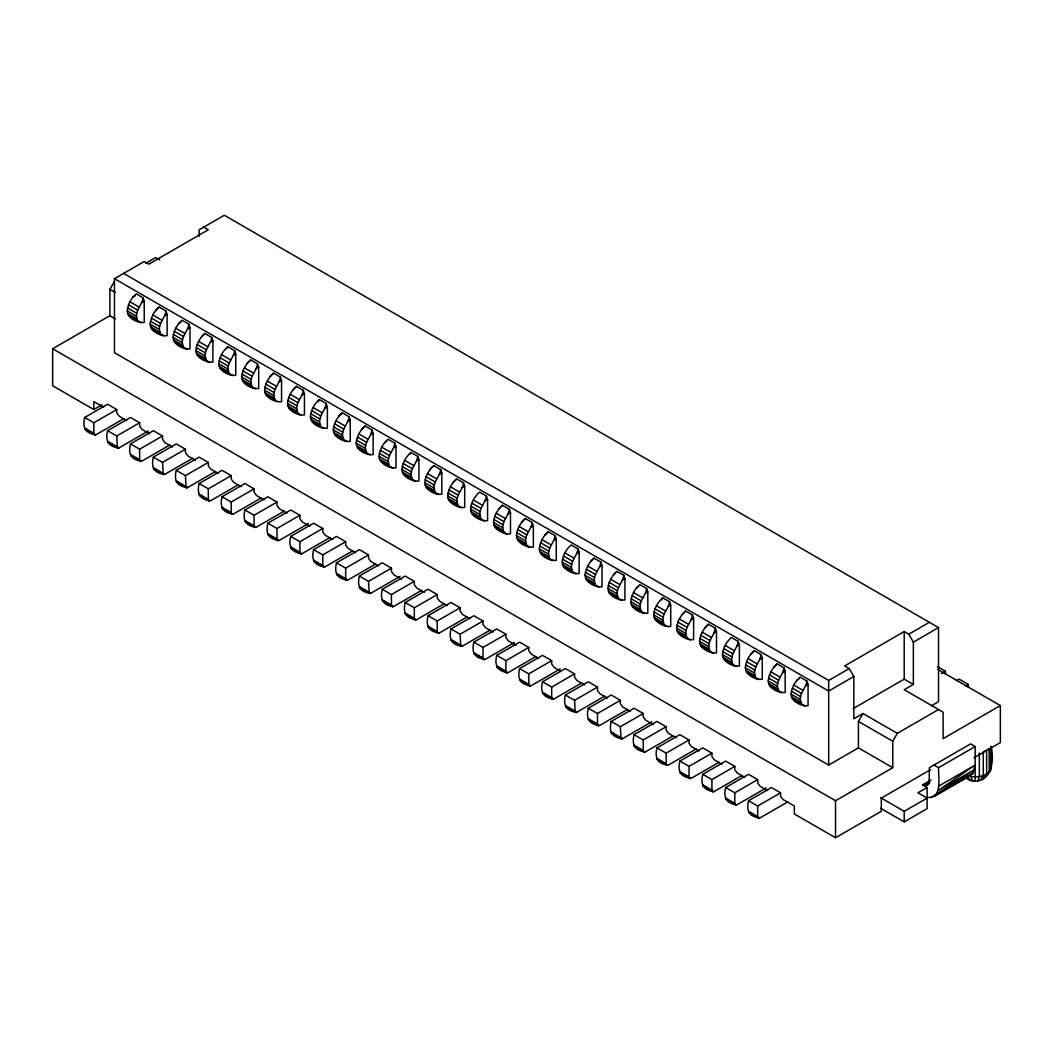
<?xml version="1.0" encoding="UTF-8"?>
<svg xmlns="http://www.w3.org/2000/svg" width="1053" height="1053" viewBox="0 0 1053 1053"><rect width="100%" height="100%" fill="white"/><g stroke="black" fill="none" stroke-linecap="round" stroke-linejoin="round"><path stroke-width="1.5" d="M127.281 310.938C127.755 304.383 131.27 298.091 136.219 293.866L143.05 297.802L144.222 301.158L144.222 322.442C137.403 323.139 127.716 318.44 127.281 310.938L136.429 316.229L137.64 320.783L139.088 322.139M136.429 316.229C136.258 309.292 142.26 304.462 143.05 297.802M150.171 324.166C150.645 317.598 154.159 311.306 159.108 307.081L165.94 311.017L167.111 314.373L167.111 335.657C160.293 336.355 150.618 331.669 150.171 324.166L159.319 329.444L160.53 333.998L161.978 335.354M159.319 329.444C159.148 322.508 165.15 317.677 165.94 311.017M173.061 337.381C173.534 330.826 177.049 324.521 182.011 320.296L188.829 324.232L190.001 327.601L190.001 348.872C183.183 349.57 173.508 344.884 173.061 337.381L182.208 342.659L183.433 347.214L184.867 348.569M182.208 342.659C182.037 335.723 188.053 330.892 188.829 324.232M195.95 350.596C196.437 344.041 199.938 337.737 204.901 333.511L211.719 337.447L212.89 340.817L212.89 362.087C206.072 362.785 196.398 358.099 195.95 350.596L205.111 355.875L206.322 360.442L207.757 361.784M205.111 355.875C204.927 348.938 210.942 344.107 211.719 337.447M218.84 363.811C219.327 357.257 222.828 350.952 227.79 346.727L234.622 350.662L235.78 354.032L235.78 375.302C228.962 376 219.287 371.314 218.84 363.811L228.001 369.09L229.212 373.657L230.646 375M228.001 369.09C227.817 362.153 233.832 357.322 234.622 350.662M241.729 377.027C242.216 370.472 245.718 364.167 250.68 359.942L257.511 363.877L258.669 367.247L258.669 388.531C251.851 389.215 242.177 384.529 241.729 377.027L250.89 382.305L252.101 386.872L253.536 388.215M250.89 382.305C250.706 375.368 256.721 370.538 257.511 363.877M264.619 390.242C265.106 383.687 268.62 377.382 273.569 373.157L280.401 377.092L281.559 380.462L281.559 401.746C274.741 402.43 265.066 397.744 264.619 390.242L273.78 395.533L274.991 400.087L276.426 401.443M273.78 395.533C273.596 388.583 279.611 383.753 280.401 377.092M287.508 403.457C287.995 396.902 291.51 390.597 296.459 386.372L303.29 390.321L304.449 393.677L304.449 414.961C297.644 415.659 287.956 410.96 287.508 403.457L296.67 408.748L297.881 413.302L299.315 414.658M296.67 408.748C296.485 401.812 302.501 396.968 303.29 390.321M310.411 416.672C310.885 410.117 314.399 403.812 319.349 399.587L326.18 403.536L327.351 406.892L327.351 428.176C320.533 428.874 310.859 424.175 310.411 416.672L319.559 421.963L320.77 426.518L322.218 427.873M319.559 421.963C319.388 415.027 325.39 410.183 326.18 403.536M333.301 429.887C333.775 423.332 337.289 417.027 342.251 412.802L349.069 416.751L350.241 420.108L350.241 441.391C343.423 442.089 333.748 437.39 333.301 429.887L342.449 435.179L343.66 439.733L345.108 441.089M342.449 435.179C342.278 428.242 348.28 423.411 349.069 416.751M356.19 443.102C356.677 436.547 360.179 430.256 365.141 426.017L371.959 429.966L373.131 433.323L373.131 454.606C366.312 455.304 356.638 450.605 356.19 443.102L365.352 448.394L366.562 452.948L367.997 454.304M365.352 448.394C365.167 441.457 371.183 436.626 371.959 429.966M379.08 456.318C379.567 449.763 383.068 443.471 388.031 439.233L394.849 443.181L396.02 446.538L396.02 467.822C389.202 468.519 379.528 463.82 379.08 456.318L388.241 461.609L389.452 466.163L390.887 467.519M388.241 461.609C388.057 454.672 394.072 449.842 394.849 443.181M401.97 469.533C402.457 462.978 405.958 456.686 410.92 452.448L417.751 456.397L418.91 459.753L418.91 481.037C412.092 481.734 402.417 477.035 401.97 469.533L411.131 474.824L412.342 479.378L413.776 480.734M411.131 474.824C410.946 467.887 416.962 463.057 417.751 456.397M424.859 482.748C425.346 476.193 428.847 469.901 433.81 465.676L440.641 469.612L441.799 472.968L441.799 494.252C434.981 494.949 425.307 490.25 424.859 482.748L434.02 488.039L435.231 492.593L436.666 493.949M434.02 488.039C433.836 481.103 439.851 476.272 440.641 469.612M447.749 495.976C448.236 489.408 451.75 483.116 456.699 478.891L463.531 482.827L464.689 486.196L464.689 507.467C457.884 508.165 448.196 503.479 447.749 495.976L456.91 501.254L458.121 505.809L459.556 507.164M456.91 501.254C456.726 494.318 462.741 489.487 463.531 482.827M470.652 509.191C471.125 502.636 474.64 496.332 479.589 492.106L486.42 496.042L487.578 499.412L487.578 520.682C480.773 521.38 471.086 516.694 470.652 509.191L479.799 514.469L481.01 519.024L482.458 520.379M479.799 514.469C479.615 507.533 485.63 502.702 486.42 496.042M493.541 522.406C494.015 515.852 497.529 509.547 502.478 505.322L509.31 509.257L510.481 512.627L510.481 533.897C503.663 534.595 493.989 529.909 493.541 522.406L502.689 527.685L503.9 532.252L505.348 533.595M502.689 527.685C502.518 520.748 508.52 515.917 509.31 509.257M516.431 535.622C516.905 529.067 520.419 522.762 525.381 518.537L532.199 522.472L533.371 525.842L533.371 547.112C526.553 547.81 516.878 543.124 516.431 535.622L525.579 540.9L526.803 545.467L528.237 546.81M525.579 540.9C525.408 533.963 531.423 529.132 532.199 522.472M539.32 548.837C539.807 542.282 543.309 535.977 548.271 531.752L555.089 535.687L556.26 539.057L556.26 560.341C549.442 561.025 539.768 556.339 539.32 548.837L548.481 554.115L549.692 558.682L551.127 560.025M548.481 554.115C548.297 547.178 554.312 542.348 555.089 535.687M562.21 562.052C562.697 555.497 566.198 549.192 571.16 544.967L577.992 548.903L579.15 552.272L579.15 573.556C572.332 574.24 562.657 569.555 562.21 562.052L571.371 567.343L572.582 571.897L574.017 573.253M571.371 567.343C571.187 560.393 577.202 555.563 577.992 548.903M585.099 575.267C585.586 568.712 589.088 562.407 594.05 558.182L600.881 562.131L602.04 565.487L602.04 586.771C595.221 587.469 585.547 582.77 585.099 575.267L594.261 580.558L595.471 585.113L596.906 586.468M594.261 580.558C594.076 573.622 600.092 568.778 600.881 562.131M607.989 588.482C608.476 581.927 611.977 575.622 616.94 571.397L623.771 575.346L624.929 578.702L624.929 599.986C618.111 600.684 608.437 595.985 607.989 588.482L617.15 593.774L618.361 598.328L619.796 599.683M617.15 593.774C616.966 586.837 622.981 581.993 623.771 575.346M630.879 601.697C631.366 595.142 634.88 588.838 639.829 584.612L646.66 588.561L647.819 591.918L647.819 613.201C641.014 613.899 631.326 609.2 630.879 601.697L640.04 606.989L641.251 611.543L642.685 612.899M640.04 606.989C639.855 600.052 645.871 595.221 646.66 588.561M653.781 614.913C654.255 608.358 657.77 602.066 662.719 597.828L669.55 601.776L670.722 605.133L670.722 626.417C663.903 627.114 654.216 622.415 653.781 614.913L662.929 620.204L664.14 624.758L665.588 626.114M662.929 620.204C662.758 613.267 668.76 608.437 669.55 601.776M676.671 628.128C677.145 621.573 680.659 615.281 685.608 611.043L692.44 614.991L693.611 618.348L693.611 639.632C686.793 640.329 677.118 635.63 676.671 628.128L685.819 633.419L687.03 637.973L688.478 639.329M685.819 633.419C685.648 626.482 691.65 621.652 692.44 614.991M699.561 641.343C700.034 634.788 703.549 628.496 708.511 624.258L715.329 628.207L716.501 631.563L716.501 652.847C709.683 653.544 700.008 648.845 699.561 641.343L708.708 646.634L709.933 651.188L711.367 652.544M708.708 646.634C708.537 639.697 714.553 634.867 715.329 628.207M722.45 654.558C722.937 648.003 726.438 641.711 731.401 637.486L738.219 641.422L739.39 644.778L739.39 666.062C732.572 666.76 722.898 662.061 722.45 654.558L731.611 659.849L732.822 664.404L734.257 665.759M731.611 659.849C731.427 652.913 737.442 648.082 738.219 641.422M745.34 667.786C745.827 661.218 749.328 654.927 754.29 650.701L761.122 654.637L762.28 658.007L762.28 679.277C755.462 679.975 745.787 675.289 745.34 667.786L754.501 673.064L755.712 677.619L757.146 678.974M754.501 673.064C754.317 666.128 760.332 661.297 761.122 654.637M768.229 681.001C768.716 674.446 772.218 668.142 777.18 663.916L784.011 667.852L785.169 671.222L785.169 692.492C778.351 693.19 768.677 688.504 768.229 681.001L777.39 686.28L778.601 690.834L780.036 692.19M777.39 686.28C777.206 679.343 783.221 674.512 784.011 667.852M791.119 694.217C791.606 687.662 795.12 681.357 800.069 677.132L806.901 681.067L808.059 684.437L808.059 705.707C801.241 706.405 791.566 701.719 791.119 694.217L800.28 699.495L801.491 704.062L802.926 705.405M800.28 699.495C800.096 692.558 806.111 687.727 806.901 681.067M966.759 778.43L970.313 780.484L975.17 781.234L975.17 746.551L938.539 767.69C938.144 776.601 942.961 799.438 927.101 797.318L927.101 787.526L922.52 784.88L930.97 779.997M975.17 765.057L973.025 773.06L970.471 775.429L934.037 796.463L973.025 773.06L936.486 794.08L974.617 769.532L938.026 790.579L975.17 765.057L938.539 786.196M991.36 747.077C993.9 760.292 992.4 780.352 975.17 781.234M977.684 781.036L979.356 776.719L979.356 752.934M102.18 404.734L93.849 409.538L52.65 385.753L52.65 348.74L109.881 315.703L109.881 289.272L114.461 281.335M159.108 307.081L155.581 310.464M204.901 333.511L201.36 336.894M226.619 348.74L227.79 346.727M250.68 359.942L247.139 363.324M273.569 373.157L270.029 376.54M296.459 386.372L292.931 389.755M318.19 401.601L319.349 399.587M342.251 412.802L338.711 416.198M365.141 426.017L361.6 429.413M409.749 454.475L410.92 452.448M433.81 465.676L430.269 469.059M456.699 478.891L453.172 482.274M502.478 505.322L498.951 508.704M525.381 518.537L521.84 521.919M548.271 531.752L544.73 535.135M594.05 558.182L590.509 561.565M616.94 571.397L613.399 574.78M661.56 599.855L662.719 597.828M685.608 611.043L682.081 614.439M708.511 624.258L704.97 627.654M754.29 650.701L750.75 654.084M777.18 663.916L773.639 667.299M897.34 733.336L892.76 741.259L892.76 767.69L858.419 747.867L858.419 721.437L862.999 713.513L897.34 733.336L938.539 709.538M980.027 780.484L983.265 775.785L989.188 772.375L989.188 748.578L983.265 752L983.265 775.785L975.17 777.048L968.378 776.1M983.581 778.43L984.555 777.075M982.041 779.589L986.622 774.31L986.622 750.513M987.675 773.6L990.807 770.112L990.807 746.327M935.025 795.133L937.828 793.501M940.619 791.882L950.398 786.196M953.189 784.577L961.573 779.694M964.364 778.075L967.154 776.456M858.419 747.867L828.672 765.057L114.461 352.702L114.461 278.69L144.222 261.513L148.789 264.158L208.31 229.791L203.729 227.158M145.709 263.289L155.66 257.551L159.78 259.933M132.691 297.249L135.06 295.88M141.839 302.527L144.222 301.158M164.729 315.755L167.111 314.373M178.47 323.679L180.84 322.31M187.631 328.97L190.001 327.601M210.521 342.186L212.89 340.817M123.938 418.594L96.139 434.652C85.411 433.691 82.2 427.571 84.701 417.462L107.59 404.247L116.751 409.538L116.751 412.973L119.265 416.277L126.715 420.581M84.701 417.462L93.849 422.753L116.751 409.538M233.411 355.401L235.78 354.032M148.223 431.019L119.028 447.867C108.301 446.906 105.089 440.786 107.59 430.677L130.48 417.462L139.641 422.753L139.641 426.189L142.155 429.492L149.605 433.797M107.59 430.677L116.751 435.968L139.641 422.753M256.3 368.616L258.669 367.247M169.717 445.037L141.931 461.082C131.204 460.135 127.979 454.001 130.48 443.905L153.369 430.677L162.531 435.968L162.531 439.404L165.045 442.708L172.508 447.012M130.48 443.905L139.641 449.183L162.531 435.968M279.19 381.831L281.559 380.462M192.62 458.252L164.821 474.298C154.093 473.35 150.869 467.216 153.369 457.12L176.259 443.905L185.42 449.183L185.42 452.619L187.934 455.923L195.397 460.227M153.369 457.12L162.531 462.399L185.42 449.183M302.079 395.046L304.449 393.677M215.51 471.468L187.71 487.513C176.983 486.565 173.758 480.444 176.259 470.336L199.149 457.12L208.31 462.399L208.31 465.834L210.824 469.138L218.287 473.442M176.259 470.336L185.42 475.614L208.31 462.399M324.969 408.261L327.351 406.892M238.399 484.683L210.6 500.728C199.873 499.78 196.661 493.66 199.149 483.551L222.051 470.336L231.199 475.614L231.199 479.049L233.727 482.353L241.176 486.657M199.149 483.551L208.31 488.829L231.199 475.614M347.872 421.476L350.241 420.108M261.289 497.898L233.49 513.943C222.762 512.995 219.55 506.875 222.051 496.766L244.941 483.551L254.089 488.829L254.089 492.264L256.616 495.581L264.066 499.885M222.051 496.766L231.199 502.057L254.089 488.829M370.761 434.692L373.131 433.323M284.178 511.113L256.379 527.158C245.652 526.21 242.44 520.09 244.941 509.981L267.831 496.766L276.978 502.057L276.978 505.493L279.506 508.796L286.956 513.101M244.941 509.981L254.089 515.272L276.978 502.057M384.49 442.629L386.859 441.26M393.651 447.907L396.02 446.538M308.463 523.525L279.269 540.373C268.541 539.426 265.33 533.305 267.831 523.196L290.72 509.981L299.881 515.272L299.881 518.708L302.395 522.012L309.845 526.316M267.831 523.196L276.978 528.488L299.881 515.272M416.54 461.122L418.91 459.753M329.958 537.543L302.172 553.588C291.431 552.641 288.219 546.52 290.72 536.411L313.61 523.196L322.771 528.488L322.771 531.923L325.285 535.227L332.748 539.531M290.72 536.411L299.881 541.703L322.771 528.488M439.43 474.337L441.799 472.968M352.847 550.758L325.061 566.817C314.334 565.856 311.109 559.735 313.61 549.627L336.499 536.411L345.66 541.703L345.66 545.138L348.174 548.442L355.638 552.746M313.61 549.627L322.771 554.918L345.66 541.703M462.32 487.565L464.689 486.196M375.75 563.974L347.951 580.032C337.223 579.071 333.998 572.95 336.499 562.842L359.389 549.627L368.55 554.918L368.55 558.353L371.064 561.657L378.527 565.961M336.499 562.842L345.66 568.133L368.55 554.918M485.209 500.78L487.578 499.412M400.022 576.386L370.84 593.247C360.113 592.286 356.901 586.166 359.389 576.057L382.278 562.842L391.44 568.133L391.44 571.568L393.954 574.872L401.417 579.176M359.389 576.057L368.55 581.348L391.44 568.133M508.099 513.996L510.481 512.627M421.529 590.404L393.73 606.462C383.002 605.501 379.791 599.381 382.278 589.272L405.181 576.057L414.329 581.348L414.329 584.784L416.856 588.087L424.306 592.391M382.278 589.272L391.44 594.563L414.329 581.348M531.002 527.211L533.371 525.842M444.419 603.632L416.619 619.677C405.892 618.716 402.68 612.596 405.181 602.487L428.071 589.272L437.219 594.563L437.219 597.999L439.746 601.302L447.196 605.607M405.181 602.487L414.329 607.778L437.219 594.563M553.891 540.426L556.26 539.057M467.308 616.847L439.509 632.892C428.782 631.945 425.57 625.811 428.071 615.715L450.96 602.487L460.122 607.778L460.122 611.214L462.636 614.518L470.086 618.822M428.071 615.715L437.219 620.994L460.122 607.778M576.781 553.641L579.15 552.272M490.198 630.063L462.399 646.108C451.671 645.16 448.46 639.039 450.96 628.931L473.85 615.715L483.011 620.994L483.011 624.429L485.525 627.733L492.975 632.037M450.96 628.931L460.122 634.209L483.011 620.994M599.67 566.856L602.04 565.487M514.483 642.475L485.301 659.323C474.574 658.375 471.349 652.255 473.85 642.146L496.74 628.931L505.901 634.209L505.901 637.644L508.415 640.948L515.878 645.252M473.85 642.146L483.011 647.424L505.901 634.209M622.56 580.071L624.929 578.702M535.977 656.493L508.191 672.538C497.464 671.59 494.239 665.47 496.74 655.361L519.629 642.146L528.79 647.424L528.79 650.859L531.304 654.163L538.767 658.467M496.74 655.361L505.901 660.639L528.79 647.424M636.302 588.008L638.671 586.639M645.45 593.287L647.819 591.918M560.262 668.905L531.081 685.753C520.353 684.805 517.128 678.685 519.629 668.576L542.519 655.361L551.68 660.639L551.68 664.088L554.194 667.391L560.407 670.972M519.629 668.576L528.79 673.867L551.68 660.639M668.339 606.502L670.722 605.133M581.769 682.923L553.97 698.968C543.243 698.021 540.031 691.9 542.519 681.791L565.422 668.576L574.569 673.867L574.569 677.303L577.083 680.607L584.547 684.911M542.519 681.791L551.68 687.082L574.569 673.867M691.229 619.717L693.611 618.348M604.659 696.138L576.86 712.183C566.132 711.236 562.921 705.115 565.422 695.006L588.311 681.791L597.459 687.082L597.459 690.518L599.986 693.822L607.436 698.126M565.422 695.006L574.569 700.298L597.459 687.082M714.131 632.932L716.501 631.563M627.549 709.353L599.749 725.399C589.022 724.451 585.81 718.33 588.311 708.221L611.201 695.006L620.349 700.298L620.349 703.733L622.876 707.037L630.326 711.341M588.311 708.221L597.459 713.513L620.349 700.298M737.021 646.147L739.39 644.778M651.833 721.766L622.639 738.627C611.911 737.666 608.7 731.545 611.201 721.437L634.09 708.221L643.251 713.513L643.251 716.948L645.765 720.252L653.215 724.556M611.201 721.437L620.349 726.728L643.251 713.513M759.911 659.375L762.28 658.007M673.328 735.784L645.528 751.842C634.801 750.881 631.589 744.761 634.09 734.652L656.98 721.437L666.141 726.728L666.141 730.163L668.655 733.467L676.105 737.771M634.09 734.652L643.251 739.943L666.141 726.728M782.8 672.591L785.169 671.222M696.217 748.999L668.431 765.057C657.704 764.096 654.479 757.976 656.98 747.867L679.869 734.652L689.031 739.943L689.031 743.379L691.545 746.682L699.008 750.986M656.98 747.867L666.141 753.158L689.031 739.943M796.529 680.514L798.911 679.146M805.69 685.806L808.059 684.437M719.12 762.227L691.321 778.272C680.593 777.311 677.369 771.191 679.869 761.082L702.759 747.867L711.92 753.158L711.92 756.594L714.434 759.897L721.897 764.202M974.078 757.752L1000.35 742.589L1000.35 705.576L943.119 738.614L943.119 712.183L904.211 689.715L913.359 684.437L913.359 642.146L908.778 634.209L904.211 631.563L844.69 665.93L849.271 668.576L853.851 676.5L853.851 718.791L862.999 713.513M123.609 273.411L828.672 680.462L849.271 668.576M908.778 634.209L929.391 622.323M679.869 761.082L689.031 766.373L711.92 753.158M853.851 676.5L828.672 691.044L114.461 278.69M913.359 642.146L938.539 627.601L938.539 701.614L931.457 705.707M742.01 775.442L714.21 791.487C703.483 790.527 700.258 784.406 702.759 774.31L725.649 761.082L734.81 766.373L734.81 769.809L737.324 773.113L744.787 777.417M702.759 774.31L711.92 779.589L734.81 766.373M853.193 708.603L904.211 679.146L913.359 684.437M766.281 787.855L737.1 804.703C726.373 803.755 723.161 797.621 725.649 787.526L748.551 774.31L757.699 779.589L757.699 783.024L760.227 786.328L767.676 790.632M725.649 787.526L734.81 792.804L757.699 779.589M941.369 673.551L945.41 671.222L945.41 674.236M787.789 801.873L759.99 817.918C749.262 816.97 746.05 810.849 748.551 800.741L771.441 787.526L780.589 792.804L780.589 796.239L783.116 799.543L794.331 806.019L794.331 813.956L835.529 837.74L881.322 811.31L881.322 798.095L930.615 769.625M956.453 680.699L959.151 679.146L968.299 684.437L968.299 687.451M748.551 800.741L757.699 806.019L780.589 792.804M965.614 685.99L968.299 684.437M52.65 348.74L835.529 800.741L892.76 767.69M922.52 784.88L924.297 785.63L929.931 782.379M924.297 785.63L925.956 785.801L928.772 784.169M927.101 787.526L917.94 792.804L927.101 798.095L927.101 808.665L904.211 821.88L880.624 808.27M880.624 797.687L904.211 811.31L927.101 798.095M930.839 797.569L970.471 775.429L968.26 776.114M86.991 429.361L85.372 429.519M155.66 469.006L154.041 469.177M178.549 482.221L176.93 482.392M201.439 495.436L199.82 495.608M247.231 521.88L245.612 522.038M293.01 548.31L291.391 548.468M338.79 574.741L337.171 574.899M407.472 614.386L405.853 614.544M430.361 627.601L428.742 627.759M453.251 640.816L451.632 640.987M499.03 667.247L497.411 667.418M544.809 693.69L543.19 693.848M613.491 733.336L611.872 733.493M659.27 759.766L657.651 759.924M705.049 786.196L703.43 786.354M750.828 812.626L749.223 812.798M925.956 785.801L929.154 782.827L929.391 767.69L970.59 743.905L975.17 746.551M109.288 442.826L108.262 442.734M132.178 456.041L131.151 455.949M223.736 508.915L222.723 508.823M315.308 561.775L314.281 561.683M361.087 588.206L360.06 588.114M383.976 601.421L382.95 601.329M475.548 654.295L474.521 654.203M567.106 707.155L566.08 707.063M590.009 720.37L588.982 720.278M681.567 773.231L680.541 773.139M727.347 799.661L726.32 799.569M683.384 634.446L679.317 634.038M152.817 330.063L154.699 330.668M175.706 343.291L177.588 343.883M198.596 356.506L200.478 357.099M221.485 369.721L223.368 370.314M244.388 382.937L246.257 383.529M267.278 396.152L269.147 396.744M290.167 409.367L292.036 409.959M313.057 422.582L314.939 423.188M335.946 435.797L337.829 436.403M358.836 449.012L360.718 449.618M404.615 475.443L406.497 476.048M427.518 488.658L429.387 489.263M450.408 501.886L452.277 502.478M473.297 515.101L475.166 515.694M496.187 528.316L498.069 528.909M519.076 541.532L520.959 542.124M541.966 554.747L543.848 555.339M564.856 567.962L566.738 568.554M610.648 594.392L612.517 594.998M656.427 620.822L658.296 621.428M702.206 647.253L704.088 647.858M725.096 660.468L726.978 661.073M747.985 673.696L749.868 674.289M793.778 700.127L795.647 700.719M938.539 627.601L224.328 215.26L199.149 229.791L199.149 236.306M937.565 666.681L945.41 671.222M937.723 669.418L1000.35 705.576M109.881 289.272L115.369 292.444M858.419 721.437L892.76 741.259M933.972 765.057L938.539 767.69M130.019 301.816L139.167 307.107M152.909 315.031L162.07 320.323M175.798 328.246L184.959 333.538M198.688 341.462L207.849 346.753M221.578 354.69L230.739 359.968M244.467 367.905L253.628 373.183M267.37 381.12L276.518 386.398M290.259 394.335L299.407 399.613M313.149 407.55L322.297 412.829M336.039 420.766L345.2 426.057M358.928 433.981L368.089 439.272M381.818 447.196L390.979 452.487M404.707 460.411L413.868 465.702M427.597 473.626L436.758 478.918M450.5 486.841L459.648 492.133M473.389 500.057L482.537 505.348M496.279 513.272L505.427 518.563M519.168 526.5L528.33 531.778M542.058 539.715L551.219 544.993M564.948 552.93L574.109 558.208M587.837 566.145L596.998 571.424M610.727 579.361L619.888 584.639M633.63 592.576L642.778 597.867M656.519 605.791L665.667 611.082M679.409 619.006L688.57 624.297M702.298 632.221L711.459 637.513M725.188 645.436L734.349 650.728M748.078 658.651L757.239 663.943M770.967 671.867L780.128 677.158M793.87 685.082L803.018 690.373M128.532 304.883L137.68 310.161M151.421 318.098L160.582 323.376M174.311 331.313L183.472 336.591M197.201 344.528L206.362 349.82M220.09 357.744L229.251 363.035M242.98 370.959L252.141 376.25M265.882 384.174L275.03 389.465M288.772 397.389L297.92 402.68M311.662 410.604L320.823 415.896M334.551 423.819L343.712 429.111M357.441 437.034L366.602 442.326M380.33 450.263L389.492 455.541M403.22 463.478L412.381 468.756M426.123 476.693L435.271 481.971M449.012 489.908L458.16 495.186M471.902 503.123L481.05 508.402M494.792 516.339L503.953 521.63M517.681 529.554L526.842 534.845M540.571 542.769L549.732 548.06M563.46 555.984L572.621 561.275M586.35 569.199L595.511 574.49M609.253 582.414L618.401 587.706M632.142 595.629L641.29 600.921M655.032 608.845L664.18 614.136M677.921 622.073L687.082 627.351M700.811 635.288L709.972 640.566M723.701 648.503L732.862 653.781M746.59 661.718L755.751 666.997M769.48 674.934L778.641 680.212M792.382 688.149L801.53 693.44M127.597 307.989L136.745 313.281M150.487 321.204L159.648 326.496M173.376 334.42L182.538 339.711M196.266 347.635L205.427 352.926M219.156 360.863L228.317 366.141M242.045 374.078L251.206 379.356M264.948 387.293L274.096 392.572M287.838 400.509L296.985 405.787M310.727 413.724L319.888 419.002M333.617 426.939L342.778 432.23M356.506 440.154L365.667 445.445M379.396 453.369L388.557 458.66M402.285 466.584L411.447 471.876M425.188 479.799L434.336 485.091M448.078 493.015L457.226 498.306M470.967 506.23L480.115 511.521M493.857 519.445L503.018 524.736M516.747 532.673L525.908 537.951M539.636 545.888L548.797 551.167M562.526 559.104L571.687 564.382M585.415 572.319L594.576 577.597M608.318 585.534L617.466 590.825M631.208 598.749L640.356 604.04M654.097 611.964L663.245 617.255M676.987 625.179L686.148 630.471M699.876 638.394L709.038 643.686M722.766 651.61L731.927 656.901M745.656 664.825L754.817 670.116M768.545 678.04L777.706 683.331M791.448 691.268L800.596 696.546M127.584 313.491L136.745 318.769M150.474 326.706L159.635 331.985M173.363 339.922L182.524 345.2M196.253 353.137L205.414 358.415M219.142 366.352L228.304 371.643M242.045 379.567L251.193 384.858M264.935 392.782L274.083 398.073M287.824 405.997L296.985 411.289M310.714 419.212L319.875 424.504M333.604 432.428L342.765 437.719M356.493 445.643L365.654 450.934M379.383 458.858L388.544 464.149M402.285 472.086L411.433 477.364M425.175 485.301L434.323 490.58M448.065 498.517L457.213 503.795M470.954 511.732L480.115 517.01M493.844 524.947L503.005 530.225M516.733 538.162L525.895 543.453M539.623 551.377L548.784 556.668M562.513 564.592L571.674 569.884M585.415 577.807L594.563 583.099M608.305 591.023L617.453 596.314M631.195 604.238L640.342 609.529M654.084 617.453L663.245 622.744M676.974 630.668L686.135 635.959M699.863 643.896L709.024 649.174M722.753 657.111L731.914 662.39M745.642 670.327L754.804 675.605M768.545 683.542L777.693 688.82M791.435 696.757L800.583 702.035M128.492 315.505L140.957 322.744M151.382 328.72L163.847 335.96M174.272 341.935L186.736 349.175M197.161 355.151L209.639 362.39M220.051 368.366L232.529 375.605M242.94 381.581L255.418 388.82M265.83 394.796L277.005 401.285M288.733 408.011L301.197 415.251M311.622 421.226L324.087 428.466M334.512 434.441L346.977 441.681M357.401 447.657L369.866 454.896M380.291 460.885L392.769 468.111M403.181 474.1L415.659 481.326M426.07 487.315L438.548 494.555M448.96 500.53L461.438 507.77M471.862 513.746L484.327 520.985M494.752 526.961L507.217 534.2M517.642 540.176L530.107 547.415M540.531 553.391L552.996 560.63M563.421 566.606L575.899 573.846M586.31 579.821L598.788 587.061M609.2 593.036L621.678 600.276M632.103 606.252L644.568 613.491M654.992 619.467L667.457 626.706M677.882 632.695L690.347 639.921M700.771 645.91L713.236 653.136M723.661 659.125L736.139 666.365M746.551 672.341L759.029 679.58M769.44 685.556L781.918 692.795M792.33 698.771L804.808 706.01M109.881 315.703L115.369 318.875M103.668 407.274L93.849 401.614L93.849 409.538M84.701 428.044L93.849 433.323L94.52 434.81M107.59 441.26L119.028 447.867M130.48 454.475L139.641 459.753L140.312 461.24M153.369 467.69L164.821 474.298M176.259 480.905L187.71 487.513M199.149 494.12L208.31 499.412L208.981 500.886M222.051 507.335L231.199 512.627L231.871 514.101M244.941 520.551L254.089 525.842L254.76 527.316M267.831 533.766L276.978 539.057L277.65 540.544M290.72 546.981L299.881 552.272L300.553 553.76M313.61 560.196L322.771 565.487L323.442 566.975M336.499 573.424L345.66 578.702L346.332 580.19M359.389 586.639L370.84 593.247M382.278 599.855L391.44 605.133L392.111 606.62M405.181 613.07L414.329 618.348L415 619.835M428.071 626.285L437.219 631.563L437.89 633.05M450.96 639.5L462.399 646.108M473.85 652.715L483.011 658.007L483.682 659.481M496.74 665.93L505.901 671.222L506.572 672.696M519.629 679.146L528.79 684.437L529.462 685.911M542.519 692.361L551.68 697.652L552.351 699.126M565.422 705.576L576.86 712.183M588.311 718.791L597.459 724.082L598.13 725.57M611.201 732.006L622.639 738.627M634.09 745.234L643.251 750.513L643.923 752M656.98 758.45L666.141 763.728L666.812 765.215M679.869 771.665L689.031 776.943L689.702 778.43M702.759 784.88L711.92 790.158L712.591 791.645M725.649 798.095L734.81 803.373L735.481 804.861M748.551 811.31L757.699 816.601L758.371 818.076M84.78 428.676L95.547 434.902M107.669 441.891L118.436 448.117M130.559 455.107L141.339 461.332M153.448 468.322L164.229 474.548M176.338 481.55L187.118 487.763M199.228 494.765L208.705 500.228M222.117 507.98L232.897 514.193M245.02 521.196L255.787 527.408M267.91 534.411L278.676 540.623M290.799 547.626L301.579 553.852M313.689 560.841L324.469 567.067M336.578 574.056L347.358 580.282M359.468 587.271L370.248 593.497M382.357 600.486L393.138 606.712M405.26 613.702L416.027 619.927M428.15 626.917L438.917 633.143M451.039 640.132L460.503 645.607M473.929 653.36L484.709 659.573M496.819 666.575L507.599 672.788M519.708 679.79L530.488 686.003M542.598 693.006L553.378 699.218M565.487 706.221L576.267 712.447M588.39 719.436L599.157 725.662M611.28 732.651L622.047 738.877M634.169 745.866L644.936 752.092M657.059 759.081L666.523 764.544M679.948 772.297L690.729 778.522M702.838 785.512L713.618 791.738M725.728 798.727L736.508 804.953M748.617 811.942L759.397 818.168M85.003 429.19L94.994 434.955M107.893 442.405L117.897 448.17M130.783 455.62L140.786 461.385M153.672 468.835L163.676 474.6M176.575 482.05L186.565 487.815M199.465 495.265L209.455 501.031M222.354 508.481L232.344 514.246M245.244 521.696L255.234 527.474M268.133 534.911L278.124 540.689M291.023 548.126L301.026 553.904M313.912 561.341L323.916 567.119M336.815 574.556L346.806 580.335M359.705 587.785L369.695 593.55M382.594 601L392.585 606.765M405.484 614.215L415.474 619.98M428.374 627.43L438.364 633.195M451.263 640.645L461.253 646.41M474.153 653.86L484.156 659.626M497.042 667.075L507.046 672.841M519.945 680.291L529.935 686.069M542.835 693.506L552.825 699.284M565.724 706.721L575.715 712.499M588.614 719.936L598.604 725.714M611.503 733.151L621.494 738.93M634.393 746.38L644.397 752.145M657.283 759.595L667.286 765.36M680.172 772.81L690.176 778.575M703.075 786.025L713.065 791.79M725.965 799.24L735.955 805.005M748.854 812.455L758.844 818.22M621.02 738.785L620.349 726.728M575.241 712.355L574.569 700.298M460.78 646.266L460.122 634.209M369.221 593.405L368.55 581.348M186.091 487.671L185.42 475.614M163.202 474.455L162.531 462.399M117.423 448.025L116.751 435.968M966.47 777.483L968.299 779.589M967.891 776.956L970.313 780.484M970.984 776.719L972.656 781.036M990.807 765.281L991.36 767.703M904.211 631.563L904.211 679.146M904.211 811.31L904.211 821.88M835.529 800.741L835.529 837.74M828.672 680.462L828.672 765.057M757.699 806.019L757.699 816.601M734.81 792.804L734.81 803.373M711.92 779.589L711.92 790.158M689.031 766.373L689.031 776.943M666.141 753.158L666.141 763.728M643.251 739.943L643.251 750.513M597.459 713.513L597.459 724.082M551.68 687.082L551.68 697.652M528.79 673.867L528.79 684.437M505.901 660.639L505.901 671.222M483.011 647.424L483.011 658.007M437.219 620.994L437.219 631.563M414.329 607.778L414.329 618.348M391.44 594.563L391.44 605.133M345.66 568.133L345.66 578.702M322.771 554.918L322.771 565.487M299.881 541.703L299.881 552.272M276.978 528.488L276.978 539.057M254.089 515.272L254.089 525.842M231.199 502.057L231.199 512.627M208.31 488.829L208.31 499.412M139.641 449.183L139.641 459.753M93.849 422.753L93.849 433.323"/></g></svg>
